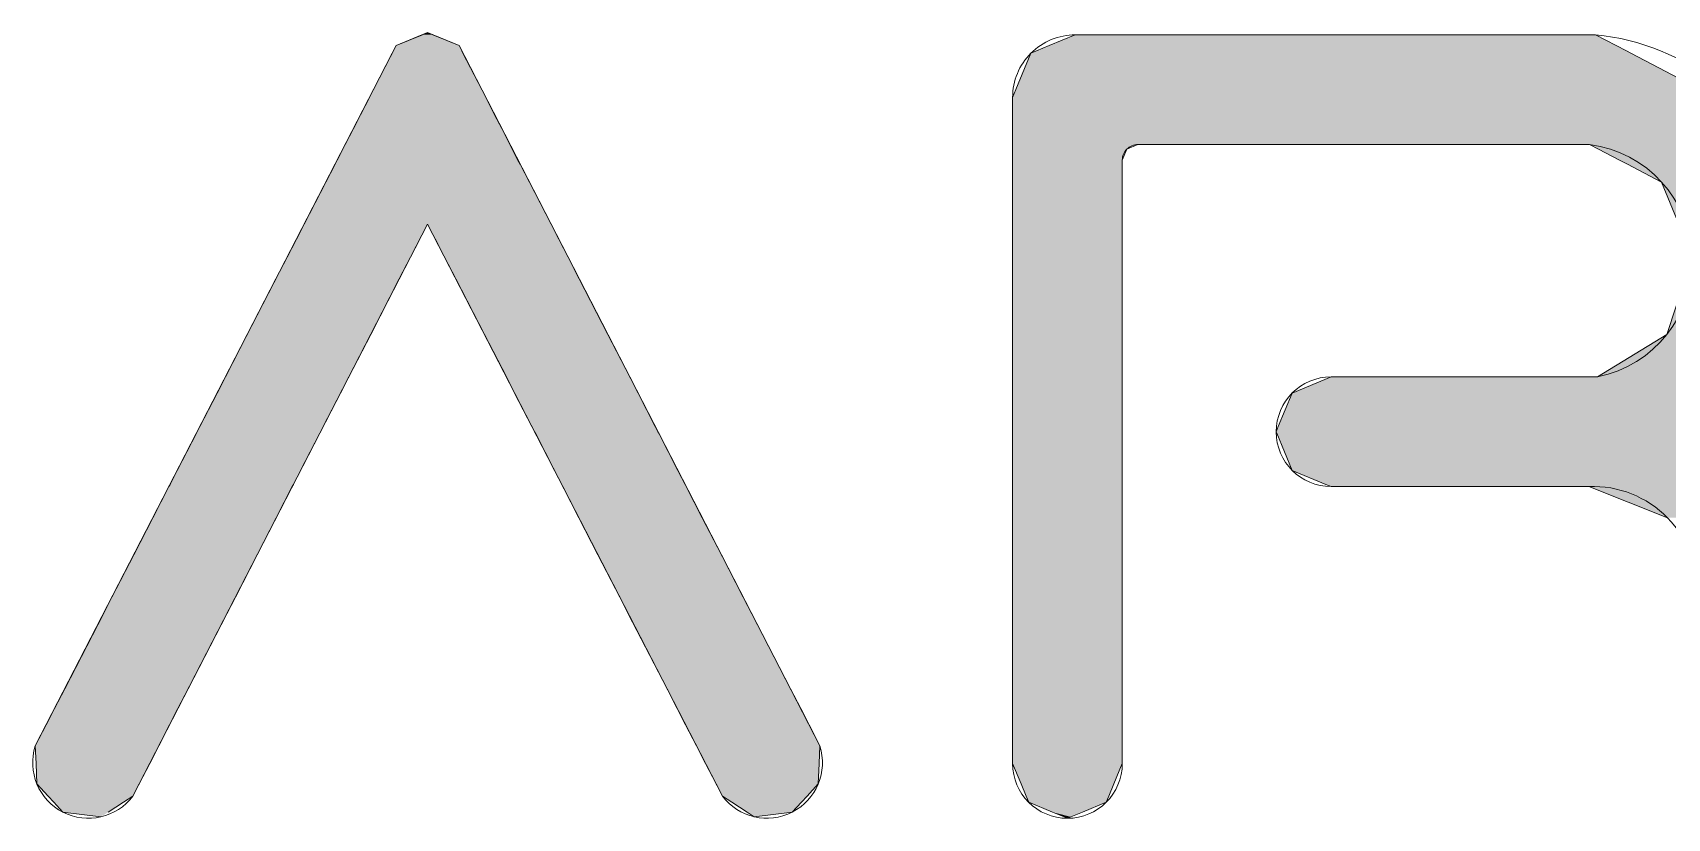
# Paper-space layout '1' of a CAD drawing. Header units: millimetres. Extents: x 1 to 31501, y 3 to 22278.
# Drawn here: x 15919.1 to 16250.4, y 1636.5 to 1795.8 of the extents above; entities that cross this region are included whole.
import ezdxf

# ---------------------------------------------------------------- set-up
doc = ezdxf.new("R2010")
doc.units = ezdxf.units.MM
doc.header["$MEASUREMENT"] = 0
doc.layers.add('NKB-LOGO', color=1, linetype='Continuous', lineweight=13)
doc.layers.add('NKB-SIGN', color=1, linetype='Continuous', lineweight=18)

# ---------------------------------------------------------------- blocks, each defined once
blk = doc.blocks.new('*U2')
at = {"layer": 'NKB-LOGO', "linetype": 'Continuous'}
for p, q in [((51.05, 50.14), (50.72, 50)), ((51.38, 50), (51.05, 50.14)), ((49.05, 49.31), (48.88, 48.97)), ((50.72, 50), (49.05, 49.31)), ((49.05, 49.31), (49.05, 49.31)), ((51.38, 50), (53.06, 49.31)), ((53.06, 49.31), (53.06, 49.31)), ((53.06, 49.31), (53.23, 48.97)), ((90.71, 49.31), (89.91, 48.97)), ((92.38, 50), (90.71, 49.31)), ((90.71, 49.31), (90.71, 49.31)), ((92.38, 50), (125.58, 50)), ((125.58, 50), (126.9, 49.31)), ((126.9, 49.31), (126.9, 49.31)), ((126.9, 49.31), (127.54, 48.97)), ((48.8, 48.83), (47.6, 46.5)), ((48.88, 48.97), (48.8, 48.83)), ((53.23, 48.97), (53.31, 48.83)), ((53.31, 48.83), (54.51, 46.5)), ((89.55, 48.83), (88.59, 46.5)), ((89.91, 48.97), (89.55, 48.83)), ((127.54, 48.97), (127.82, 48.83)), ((127.82, 48.83), (132.26, 46.5)), ((47.34, 46), (46.77, 44.89)), ((47.6, 46.5), (47.34, 46)), ((54.51, 46.5), (54.76, 46)), ((54.76, 46), (55.33, 44.89)), ((88.59, 46.5), (88.38, 46)), ((88.38, 46), (88.38, 44.89)), ((46.77, 44.89), (46.33, 44.03)), ((55.33, 44.89), (55.78, 44.03)), ((88.38, 44.89), (88.38, 44.03)), ((46.33, 44.03), (45.8, 43)), ((55.78, 44.03), (56.31, 43)), ((88.38, 44.03), (88.38, 43)), ((45.8, 43), (45.65, 42.71)), ((56.31, 43), (56.46, 42.71)), ((88.38, 43), (88.38, 42.71)), ((96.38, 43), (95.67, 42.71)), ((96.38, 43), (125.2, 43)), ((125.2, 43), (125.76, 42.71)), ((45.15, 41.74), (44.56, 40.6)), ((45.28, 42), (45.15, 41.74)), ((45.65, 42.71), (45.28, 42)), ((56.46, 42.71), (56.82, 42)), ((56.82, 42), (56.96, 41.74)), ((56.96, 41.74), (57.55, 40.6)), ((88.38, 42.71), (88.38, 42)), ((88.38, 42), (88.38, 41.74)), ((88.38, 41.74), (88.38, 40.6)), ((95.67, 42.71), (95.38, 42)), ((95.38, 42), (95.38, 41.74)), ((95.38, 41.74), (95.38, 40.6)), ((125.76, 42.71), (127.11, 42)), ((127.11, 42), (127.61, 41.74)), ((127.61, 41.74), (129.79, 40.6)), ((44.56, 40.6), (43.18, 37.92)), ((57.55, 40.6), (58.93, 37.92)), ((88.38, 40.6), (88.38, 37.92)), ((95.38, 40.6), (95.38, 37.92)), ((129.79, 40.6), (130.88, 37.92)), ((43.18, 37.92), (42.68, 36.95)), ((58.93, 37.92), (59.43, 36.95)), ((88.38, 37.92), (88.38, 36.95)), ((95.38, 37.92), (95.38, 36.95)), ((42.68, 36.95), (42.09, 35.8)), ((50.55, 36.95), (49.96, 35.8)), ((51.55, 36.95), (52.14, 35.8)), ((59.43, 36.95), (60.02, 35.8)), ((88.38, 36.95), (88.38, 35.8)), ((95.38, 36.95), (95.38, 35.8)), ((42.09, 35.8), (41.37, 34.42)), ((49.96, 35.8), (49.25, 34.42)), ((52.14, 35.8), (52.86, 34.42)), ((60.02, 35.8), (60.73, 34.42)), ((88.38, 35.8), (88.38, 34.42)), ((95.38, 35.8), (95.38, 34.42)), ((41.37, 34.42), (39.55, 30.88)), ((49.25, 34.42), (47.43, 30.88)), ((52.86, 34.42), (54.68, 30.88)), ((60.73, 34.42), (62.55, 30.88)), ((88.38, 34.42), (88.38, 30.88)), ((95.38, 34.42), (95.38, 30.88)), ((131.29, 34.42), (130.13, 30.88)), ((39.55, 30.88), (38.16, 28.17)), ((47.43, 30.88), (46.03, 28.17)), ((54.68, 30.88), (56.08, 28.17)), ((62.55, 30.88), (63.95, 28.17)), ((88.38, 30.88), (88.38, 28.17)), ((95.38, 30.88), (95.38, 28.17)), ((130.13, 30.88), (125.71, 28.17)), ((38.16, 28.17), (37.63, 27.14)), ((46.03, 28.17), (45.5, 27.14)), ((56.08, 28.17), (56.6, 27.14)), ((63.95, 28.17), (64.48, 27.14)), ((88.38, 28.17), (88.38, 27.14)), ((95.38, 28.17), (95.38, 27.14)), ((108.7, 28.17), (106.22, 27.14)), ((108.7, 28.17), (125.71, 28.17)), ((37.63, 27.14), (36.52, 25)), ((45.5, 27.14), (44.4, 25)), ((56.6, 27.14), (57.71, 25)), ((64.48, 27.14), (65.58, 25)), ((88.38, 27.14), (88.38, 25)), ((95.38, 27.14), (95.38, 25)), ((106.22, 27.14), (105.33, 25)), ((36.3, 24.58), (35.08, 22.2)), ((36.35, 24.67), (36.3, 24.58)), ((36.52, 25), (36.35, 24.67)), ((44.18, 24.58), (42.95, 22.2)), ((44.23, 24.67), (44.18, 24.58)), ((44.4, 25), (44.23, 24.67)), ((57.71, 25), (57.88, 24.67)), ((57.88, 24.67), (57.93, 24.58)), ((57.93, 24.58), (59.15, 22.2)), ((65.58, 25), (65.75, 24.67)), ((65.75, 24.67), (65.8, 24.58)), ((65.8, 24.58), (67.03, 22.2)), ((88.38, 25), (88.38, 24.67)), ((88.38, 24.67), (88.38, 24.58)), ((88.38, 24.58), (88.38, 22.2)), ((95.38, 25), (95.38, 24.67)), ((95.38, 24.67), (95.38, 24.58)), ((95.38, 24.58), (95.38, 22.2)), ((105.33, 25), (105.2, 24.67)), ((105.2, 24.67), (105.24, 24.58)), ((105.24, 24.58), (106.22, 22.2)), ((35.08, 22.2), (34.62, 21.31)), ((42.95, 22.2), (42.49, 21.31)), ((59.15, 22.2), (59.61, 21.31)), ((67.03, 22.2), (67.49, 21.31)), ((88.38, 22.2), (88.38, 21.31)), ((95.38, 22.2), (95.38, 21.31)), ((106.22, 22.2), (108.37, 21.31)), ((34.55, 21.17), (33.52, 19.18)), ((34.62, 21.31), (34.55, 21.17)), ((42.42, 21.17), (41.4, 19.18)), ((42.49, 21.31), (42.42, 21.17)), ((59.61, 21.31), (59.68, 21.17)), ((59.68, 21.17), (60.71, 19.18)), ((67.49, 21.31), (67.56, 21.17)), ((67.56, 21.17), (68.58, 19.18)), ((88.38, 21.31), (88.38, 21.17)), ((88.38, 21.17), (88.38, 19.18)), ((95.38, 21.31), (95.38, 21.17)), ((95.38, 21.17), (95.38, 19.18)), ((108.37, 21.31), (108.7, 21.17)), ((108.7, 21.17), (125.15, 21.17)), ((125.15, 21.17), (130.17, 19.18)), ((33.52, 19.18), (32.31, 16.82)), ((41.4, 19.18), (40.18, 16.82)), ((60.71, 19.18), (61.92, 16.82)), ((68.58, 19.18), (69.8, 16.82)), ((88.38, 19.18), (88.38, 16.82)), ((95.38, 19.18), (95.38, 16.82)), ((32.31, 16.82), (30.91, 14.12)), ((40.18, 16.82), (38.79, 14.12)), ((61.92, 16.82), (63.32, 14.12)), ((69.8, 16.82), (71.19, 14.12)), ((88.38, 16.82), (88.38, 14.12)), ((95.38, 16.82), (95.38, 14.12)), ((30.91, 14.12), (30.37, 13.05)), ((38.79, 14.12), (38.24, 13.05)), ((63.32, 14.12), (63.86, 13.05)), ((71.19, 14.12), (71.74, 13.05)), ((88.38, 14.12), (88.38, 13.05)), ((95.38, 14.12), (95.38, 13.05)), ((30.37, 13.05), (27.9, 8.26)), ((38.24, 13.05), (35.77, 8.26)), ((63.86, 13.05), (66.33, 8.26)), ((71.74, 13.05), (74.21, 8.26)), ((88.38, 13.05), (88.38, 8.26)), ((95.38, 13.05), (95.38, 8.26)), ((27.9, 8.26), (27.25, 7)), ((35.77, 8.26), (35.12, 7)), ((66.33, 8.26), (66.98, 7)), ((74.21, 8.26), (74.86, 7)), ((88.38, 8.26), (88.38, 7)), ((95.38, 8.26), (95.38, 7)), ((27.25, 7), (26.72, 5.97)), ((35.12, 7), (34.59, 5.97)), ((66.98, 7), (67.51, 5.97)), ((74.86, 7), (75.39, 5.97)), ((88.38, 7), (88.38, 5.97)), ((95.38, 7), (95.38, 5.97)), ((26.72, 5.97), (26.02, 4.62)), ((34.59, 5.97), (33.9, 4.62)), ((67.51, 5.97), (68.21, 4.62)), ((75.39, 5.97), (76.08, 4.62)), ((88.38, 5.97), (88.38, 4.62)), ((95.38, 5.97), (95.38, 4.62)), ((26.02, 4.62), (26.07, 3.5)), ((33.9, 4.62), (33.32, 3.5)), ((68.21, 4.62), (68.79, 3.5)), ((76.08, 4.62), (76.03, 3.5)), ((88.38, 4.62), (88.38, 3.5)), ((95.38, 4.62), (95.38, 3.5)), ((26.07, 3.5), (26.13, 2.19)), ((33.32, 3.5), (32.64, 2.19)), ((68.79, 3.5), (69.46, 2.19)), ((76.03, 3.5), (75.98, 2.19)), ((88.38, 3.5), (88.92, 2.19)), ((95.38, 3.5), (94.84, 2.19)), ((26.13, 2.19), (26.84, 1.42)), ((32.64, 2.19), (32.25, 1.42)), ((69.46, 2.19), (69.86, 1.42)), ((75.98, 2.19), (75.27, 1.42)), ((88.92, 2.19), (89.24, 1.42)), ((94.84, 2.19), (94.52, 1.42)), ((26.84, 1.42), (27.2, 1.03)), ((32.25, 1.42), (31.64, 1.03)), ((69.86, 1.42), (70.46, 1.03)), ((75.27, 1.42), (74.91, 1.03)), ((89.24, 1.42), (89.41, 1.03)), ((94.52, 1.42), (94.36, 1.03)), ((27.2, 1.03), (27.78, 0.39)), ((30.2, 0.09), (27.78, 0.39)), ((30.2, 0.09), (27.78, 0.39)), ((31.64, 1.03), (30.67, 0.39)), ((70.46, 1.03), (71.44, 0.39)), ((71.9, 0.09), (71.44, 0.39)), ((74.32, 0.39), (71.9, 0.09)), ((74.91, 1.03), (74.32, 0.39)), ((89.41, 1.03), (90.93, 0.39)), ((90.93, 0.39), (91.66, 0.09)), ((91.88, 0), (91.66, 0.09)), ((92.1, 0.09), (91.88, 0)), ((92.83, 0.39), (92.1, 0.09)), ((94.36, 1.03), (92.83, 0.39))]:
    blk.add_line(p, q, dxfattribs=at)
for points in [[(51.05, 50.14), (50.72, 50), (51.38, 50)], [(49.05, 49.31), (48.88, 48.97), (53.23, 48.97)], [(50.72, 50), (49.05, 49.31), (53.06, 49.31)], [(49.05, 49.31), (49.05, 49.31), (53.06, 49.31)], [(49.05, 49.31), (53.06, 49.31), (53.06, 49.31)], [(90.71, 49.31), (89.91, 48.97), (127.54, 48.97)], [(92.38, 50), (90.71, 49.31), (126.9, 49.31)], [(90.71, 49.31), (90.71, 49.31), (126.9, 49.31)], [(90.71, 49.31), (126.9, 49.31), (126.9, 49.31)], [(92.38, 50), (92.38, 50), (125.58, 50)], [(48.8, 48.83), (47.6, 46.5), (54.51, 46.5)], [(48.88, 48.97), (48.8, 48.83), (53.31, 48.83)], [(89.55, 48.83), (88.59, 46.5), (132.26, 46.5)], [(89.91, 48.97), (89.55, 48.83), (127.82, 48.83)], [(47.34, 46), (46.77, 44.89), (55.33, 44.89)], [(47.6, 46.5), (47.34, 46), (54.76, 46)], [(88.59, 46.5), (88.38, 46), (133.21, 46)], [(88.38, 46), (88.38, 44.89), (135.33, 44.89)], [(46.77, 44.89), (46.33, 44.03), (55.78, 44.03)], [(88.38, 44.89), (88.38, 44.03), (135.61, 44.03)], [(46.33, 44.03), (45.8, 43), (56.31, 43)], [(88.38, 44.03), (88.38, 43), (135.94, 43)], [(45.8, 43), (45.65, 42.71), (56.46, 42.71)], [(88.38, 43), (88.38, 42.71), (95.67, 42.71)], [(96.38, 43), (96.38, 43), (125.2, 43)], [(125.2, 43), (125.76, 42.71), (136.03, 42.71)], [(45.15, 41.74), (44.56, 40.6), (57.55, 40.6)], [(45.28, 42), (45.15, 41.74), (56.96, 41.74)], [(45.65, 42.71), (45.28, 42), (56.82, 42)], [(88.38, 42.71), (88.38, 42), (95.38, 42)], [(88.38, 42), (88.38, 41.74), (95.38, 41.74)], [(88.38, 41.74), (88.38, 40.6), (95.38, 40.6)], [(125.76, 42.71), (127.11, 42), (136.26, 42)], [(127.11, 42), (127.61, 41.74), (136.34, 41.74)], [(127.61, 41.74), (129.79, 40.6), (136.71, 40.6)], [(44.56, 40.6), (43.18, 37.92), (58.93, 37.92)], [(88.38, 40.6), (88.38, 37.92), (95.38, 37.92)], [(129.79, 40.6), (130.88, 37.92), (137.58, 37.92)], [(43.18, 37.92), (42.68, 36.95), (50.55, 36.95)], [(51.05, 37.92), (51.55, 36.95), (59.43, 36.95)], [(88.38, 37.92), (88.38, 36.95), (95.38, 36.95)], [(42.68, 36.95), (42.09, 35.8), (49.96, 35.8)], [(51.55, 36.95), (52.14, 35.8), (60.02, 35.8)], [(88.38, 36.95), (88.38, 35.8), (95.38, 35.8)], [(42.09, 35.8), (41.37, 34.42), (49.25, 34.42)], [(52.14, 35.8), (52.86, 34.42), (60.73, 34.42)], [(88.38, 35.8), (88.38, 34.42), (95.38, 34.42)], [(41.37, 34.42), (39.55, 30.88), (47.43, 30.88)], [(52.86, 34.42), (54.68, 30.88), (62.55, 30.88)], [(88.38, 34.42), (88.38, 30.88), (95.38, 30.88)], [(131.29, 34.42), (130.13, 30.88), (136.93, 30.88)], [(39.55, 30.88), (38.16, 28.17), (46.03, 28.17)], [(54.68, 30.88), (56.08, 28.17), (63.95, 28.17)], [(88.38, 30.88), (88.38, 28.17), (95.38, 28.17)], [(130.13, 30.88), (125.71, 28.17), (135.57, 28.17)], [(38.16, 28.17), (37.63, 27.14), (45.5, 27.14)], [(56.08, 28.17), (56.6, 27.14), (64.48, 27.14)], [(88.38, 28.17), (88.38, 27.14), (95.38, 27.14)], [(108.7, 28.17), (106.22, 27.14), (135.06, 27.14)], [(108.7, 28.17), (108.7, 28.17), (125.71, 28.17)], [(37.63, 27.14), (36.52, 25), (44.4, 25)], [(56.6, 27.14), (57.71, 25), (65.58, 25)], [(88.38, 27.14), (88.38, 25), (95.38, 25)], [(106.22, 27.14), (105.33, 25), (133.99, 25)], [(36.3, 24.58), (35.08, 22.2), (42.95, 22.2)], [(36.35, 24.67), (36.3, 24.58), (44.18, 24.58)], [(36.52, 25), (36.35, 24.67), (44.23, 24.67)], [(57.71, 25), (57.88, 24.67), (65.75, 24.67)], [(57.88, 24.67), (57.93, 24.58), (65.8, 24.58)], [(57.93, 24.58), (59.15, 22.2), (67.03, 22.2)], [(88.38, 25), (88.38, 24.67), (95.38, 24.67)], [(88.38, 24.67), (88.38, 24.58), (95.38, 24.58)], [(88.38, 24.58), (88.38, 22.2), (95.38, 22.2)], [(105.33, 25), (105.2, 24.67), (133.82, 24.67)], [(105.2, 24.67), (105.24, 24.58), (133.77, 24.58)], [(105.24, 24.58), (106.22, 22.2), (136.35, 22.2)], [(35.08, 22.2), (34.62, 21.31), (42.49, 21.31)], [(59.15, 22.2), (59.61, 21.31), (67.49, 21.31)], [(88.38, 22.2), (88.38, 21.31), (95.38, 21.31)], [(106.22, 22.2), (108.37, 21.31), (137.31, 21.31)], [(34.55, 21.17), (33.52, 19.18), (41.4, 19.18)], [(34.62, 21.31), (34.55, 21.17), (42.42, 21.17)], [(59.61, 21.31), (59.68, 21.17), (67.56, 21.17)], [(59.68, 21.17), (60.71, 19.18), (68.58, 19.18)], [(88.38, 21.31), (88.38, 21.17), (95.38, 21.17)], [(88.38, 21.17), (88.38, 19.18), (95.38, 19.18)], [(108.37, 21.31), (108.7, 21.17), (137.36, 21.17)], [(108.7, 21.17), (108.7, 21.17), (125.15, 21.17)], [(125.15, 21.17), (130.17, 19.18), (138.14, 19.18)], [(33.52, 19.18), (32.31, 16.82), (40.18, 16.82)], [(60.71, 19.18), (61.92, 16.82), (69.8, 16.82)], [(88.38, 19.18), (88.38, 16.82), (95.38, 16.82)], [(32.31, 16.82), (30.91, 14.12), (38.79, 14.12)], [(61.92, 16.82), (63.32, 14.12), (71.19, 14.12)], [(88.38, 16.82), (88.38, 14.12), (95.38, 14.12)], [(30.91, 14.12), (30.37, 13.05), (38.24, 13.05)], [(63.32, 14.12), (63.86, 13.05), (71.74, 13.05)], [(88.38, 14.12), (88.38, 13.05), (95.38, 13.05)], [(30.37, 13.05), (27.9, 8.26), (35.77, 8.26)], [(63.86, 13.05), (66.33, 8.26), (74.21, 8.26)], [(88.38, 13.05), (88.38, 8.26), (95.38, 8.26)], [(27.9, 8.26), (27.25, 7), (35.12, 7)], [(66.33, 8.26), (66.98, 7), (74.86, 7)], [(88.38, 8.26), (88.38, 7), (95.38, 7)], [(27.25, 7), (26.72, 5.97), (34.59, 5.97)], [(66.98, 7), (67.51, 5.97), (75.39, 5.97)], [(88.38, 7), (88.38, 5.97), (95.38, 5.97)], [(26.72, 5.97), (26.02, 4.62), (33.9, 4.62)], [(67.51, 5.97), (68.21, 4.62), (76.08, 4.62)], [(88.38, 5.97), (88.38, 4.62), (95.38, 4.62)], [(26.02, 4.62), (26.07, 3.5), (33.32, 3.5)], [(68.21, 4.62), (68.79, 3.5), (76.03, 3.5)], [(88.38, 4.62), (88.38, 3.5), (95.38, 3.5)], [(26.07, 3.5), (26.13, 2.19), (32.64, 2.19)], [(68.79, 3.5), (69.46, 2.19), (75.98, 2.19)], [(88.38, 3.5), (88.92, 2.19), (94.84, 2.19)], [(26.13, 2.19), (26.84, 1.42), (32.25, 1.42)], [(69.46, 2.19), (69.86, 1.42), (75.27, 1.42)], [(88.92, 2.19), (89.24, 1.42), (94.52, 1.42)], [(26.84, 1.42), (27.2, 1.03), (31.64, 1.03)], [(69.86, 1.42), (70.46, 1.03), (74.91, 1.03)], [(89.24, 1.42), (89.41, 1.03), (94.36, 1.03)], [(27.2, 1.03), (27.78, 0.39), (30.67, 0.39)], [(27.78, 0.39), (30.2, 0.09), (30.2, 0.09)], [(70.46, 1.03), (71.44, 0.39), (74.32, 0.39)], [(89.41, 1.03), (90.93, 0.39), (92.83, 0.39)], [(90.93, 0.39), (91.66, 0.09), (92.1, 0.09)]]:
    blk.add_solid(points, dxfattribs=at)
at = {"layer": 'NKB-LOGO', "linetype": 'Continuous', "extrusion": (0, 0, -1)}
for points in [[(-49.05, 49.31), (-53.06, 49.31), (-53.23, 48.97)], [(-50.72, 50), (-51.38, 50), (-53.06, 49.31)], [(-90.71, 49.31), (-126.9, 49.31), (-127.54, 48.97)], [(-92.38, 50), (-125.58, 50), (-126.9, 49.31)], [(-48.8, 48.83), (-53.31, 48.83), (-54.51, 46.5)], [(-48.88, 48.97), (-53.23, 48.97), (-53.31, 48.83)], [(-89.55, 48.83), (-127.82, 48.83), (-132.26, 46.5)], [(-89.91, 48.97), (-127.54, 48.97), (-127.82, 48.83)], [(-47.34, 46), (-54.76, 46), (-55.33, 44.89)], [(-47.6, 46.5), (-54.51, 46.5), (-54.76, 46)], [(-88.38, 46), (-133.21, 46), (-135.33, 44.89)], [(-88.59, 46.5), (-132.26, 46.5), (-133.21, 46)], [(-46.77, 44.89), (-55.33, 44.89), (-55.78, 44.03)], [(-88.38, 44.89), (-135.33, 44.89), (-135.61, 44.03)], [(-46.33, 44.03), (-55.78, 44.03), (-56.31, 43)], [(-88.38, 44.03), (-135.61, 44.03), (-135.94, 43)], [(-45.8, 43), (-56.31, 43), (-56.46, 42.71)], [(-88.38, 43), (-96.38, 43), (-95.67, 42.71)], [(-125.2, 43), (-135.94, 43), (-136.03, 42.71)], [(-45.15, 41.74), (-56.96, 41.74), (-57.55, 40.6)], [(-45.28, 42), (-56.82, 42), (-56.96, 41.74)], [(-45.65, 42.71), (-56.46, 42.71), (-56.82, 42)], [(-88.38, 42.71), (-95.67, 42.71), (-95.38, 42)], [(-88.38, 42), (-95.38, 42), (-95.38, 41.74)], [(-88.38, 41.74), (-95.38, 41.74), (-95.38, 40.6)], [(-125.76, 42.71), (-136.03, 42.71), (-136.26, 42)], [(-127.11, 42), (-136.26, 42), (-136.34, 41.74)], [(-127.61, 41.74), (-136.34, 41.74), (-136.71, 40.6)], [(-44.56, 40.6), (-57.55, 40.6), (-58.93, 37.92)], [(-88.38, 40.6), (-95.38, 40.6), (-95.38, 37.92)], [(-129.79, 40.6), (-136.71, 40.6), (-137.58, 37.92)], [(-43.18, 37.92), (-51.05, 37.92), (-50.55, 36.95)], [(-51.05, 37.92), (-58.93, 37.92), (-59.43, 36.95)], [(-88.38, 37.92), (-95.38, 37.92), (-95.38, 36.95)], [(-42.68, 36.95), (-50.55, 36.95), (-49.96, 35.8)], [(-51.55, 36.95), (-59.43, 36.95), (-60.02, 35.8)], [(-88.38, 36.95), (-95.38, 36.95), (-95.38, 35.8)], [(-42.09, 35.8), (-49.96, 35.8), (-49.25, 34.42)], [(-52.14, 35.8), (-60.02, 35.8), (-60.73, 34.42)], [(-88.38, 35.8), (-95.38, 35.8), (-95.38, 34.42)], [(-41.37, 34.42), (-49.25, 34.42), (-47.43, 30.88)], [(-52.86, 34.42), (-60.73, 34.42), (-62.55, 30.88)], [(-88.38, 34.42), (-95.38, 34.42), (-95.38, 30.88)], [(-39.55, 30.88), (-47.43, 30.88), (-46.03, 28.17)], [(-54.68, 30.88), (-62.55, 30.88), (-63.95, 28.17)], [(-88.38, 30.88), (-95.38, 30.88), (-95.38, 28.17)], [(-130.13, 30.88), (-136.93, 30.88), (-135.57, 28.17)], [(-38.16, 28.17), (-46.03, 28.17), (-45.5, 27.14)], [(-56.08, 28.17), (-63.95, 28.17), (-64.48, 27.14)], [(-88.38, 28.17), (-95.38, 28.17), (-95.38, 27.14)], [(-108.7, 28.17), (-135.57, 28.17), (-135.06, 27.14)], [(-37.63, 27.14), (-45.5, 27.14), (-44.4, 25)], [(-56.6, 27.14), (-64.48, 27.14), (-65.58, 25)], [(-88.38, 27.14), (-95.38, 27.14), (-95.38, 25)], [(-106.22, 27.14), (-135.06, 27.14), (-133.99, 25)], [(-36.3, 24.58), (-44.18, 24.58), (-42.95, 22.2)], [(-36.35, 24.67), (-44.23, 24.67), (-44.18, 24.58)], [(-36.52, 25), (-44.4, 25), (-44.23, 24.67)], [(-57.71, 25), (-65.58, 25), (-65.75, 24.67)], [(-57.88, 24.67), (-65.75, 24.67), (-65.8, 24.58)], [(-57.93, 24.58), (-65.8, 24.58), (-67.03, 22.2)], [(-88.38, 25), (-95.38, 25), (-95.38, 24.67)], [(-88.38, 24.67), (-95.38, 24.67), (-95.38, 24.58)], [(-88.38, 24.58), (-95.38, 24.58), (-95.38, 22.2)], [(-105.2, 24.67), (-133.82, 24.67), (-133.77, 24.58)], [(-105.24, 24.58), (-133.77, 24.58), (-136.35, 22.2)], [(-105.33, 25), (-133.99, 25), (-133.82, 24.67)], [(-35.08, 22.2), (-42.95, 22.2), (-42.49, 21.31)], [(-59.15, 22.2), (-67.03, 22.2), (-67.49, 21.31)], [(-88.38, 22.2), (-95.38, 22.2), (-95.38, 21.31)], [(-106.22, 22.2), (-136.35, 22.2), (-137.31, 21.31)], [(-34.55, 21.17), (-42.42, 21.17), (-41.4, 19.18)], [(-34.62, 21.31), (-42.49, 21.31), (-42.42, 21.17)], [(-59.61, 21.31), (-67.49, 21.31), (-67.56, 21.17)], [(-59.68, 21.17), (-67.56, 21.17), (-68.58, 19.18)], [(-88.38, 21.31), (-95.38, 21.31), (-95.38, 21.17)], [(-88.38, 21.17), (-95.38, 21.17), (-95.38, 19.18)], [(-108.37, 21.31), (-137.31, 21.31), (-137.36, 21.17)], [(-125.15, 21.17), (-137.36, 21.17), (-138.14, 19.18)], [(-33.52, 19.18), (-41.4, 19.18), (-40.18, 16.82)], [(-60.71, 19.18), (-68.58, 19.18), (-69.8, 16.82)], [(-88.38, 19.18), (-95.38, 19.18), (-95.38, 16.82)], [(-32.31, 16.82), (-40.18, 16.82), (-38.79, 14.12)], [(-61.92, 16.82), (-69.8, 16.82), (-71.19, 14.12)], [(-88.38, 16.82), (-95.38, 16.82), (-95.38, 14.12)], [(-30.91, 14.12), (-38.79, 14.12), (-38.24, 13.05)], [(-63.32, 14.12), (-71.19, 14.12), (-71.74, 13.05)], [(-88.38, 14.12), (-95.38, 14.12), (-95.38, 13.05)], [(-30.37, 13.05), (-38.24, 13.05), (-35.77, 8.26)], [(-63.86, 13.05), (-71.74, 13.05), (-74.21, 8.26)], [(-88.38, 13.05), (-95.38, 13.05), (-95.38, 8.26)], [(-27.9, 8.26), (-35.77, 8.26), (-35.12, 7)], [(-66.33, 8.26), (-74.21, 8.26), (-74.86, 7)], [(-88.38, 8.26), (-95.38, 8.26), (-95.38, 7)], [(-27.25, 7), (-35.12, 7), (-34.59, 5.97)], [(-66.98, 7), (-74.86, 7), (-75.39, 5.97)], [(-88.38, 7), (-95.38, 7), (-95.38, 5.97)], [(-26.72, 5.97), (-34.59, 5.97), (-33.9, 4.62)], [(-67.51, 5.97), (-75.39, 5.97), (-76.08, 4.62)], [(-88.38, 5.97), (-95.38, 5.97), (-95.38, 4.62)], [(-26.02, 4.62), (-33.9, 4.62), (-33.32, 3.5)], [(-68.21, 4.62), (-76.08, 4.62), (-76.03, 3.5)], [(-88.38, 4.62), (-95.38, 4.62), (-95.38, 3.5)], [(-26.07, 3.5), (-33.32, 3.5), (-32.64, 2.19)], [(-68.79, 3.5), (-76.03, 3.5), (-75.98, 2.19)], [(-88.38, 3.5), (-95.38, 3.5), (-94.84, 2.19)], [(-26.13, 2.19), (-32.64, 2.19), (-32.25, 1.42)], [(-69.46, 2.19), (-75.98, 2.19), (-75.27, 1.42)], [(-88.92, 2.19), (-94.84, 2.19), (-94.52, 1.42)], [(-26.84, 1.42), (-32.25, 1.42), (-31.64, 1.03)], [(-69.86, 1.42), (-75.27, 1.42), (-74.91, 1.03)], [(-89.24, 1.42), (-94.52, 1.42), (-94.36, 1.03)], [(-27.2, 1.03), (-31.64, 1.03), (-30.67, 0.39)], [(-27.78, 0.39), (-30.67, 0.39), (-30.2, 0.09)], [(-70.46, 1.03), (-74.91, 1.03), (-74.32, 0.39)], [(-71.44, 0.39), (-74.32, 0.39), (-71.9, 0.09)], [(-89.41, 1.03), (-94.36, 1.03), (-92.83, 0.39)], [(-90.93, 0.39), (-92.83, 0.39), (-92.1, 0.09)], [(-91.66, 0.09), (-92.1, 0.09), (-91.88, 0)]]:
    blk.add_solid(points, dxfattribs=at)
blk = doc.blocks.new('22222')
at = {"layer": 'NKB-LOGO'}
for points in [[(76.08, 4.62), (53.06, 49.31), (51.05, 50.14), (49.05, 49.31), (26.02, 4.62, 0.844079), (32.25, 1.42), (51.05, 37.92), (69.86, 1.42, 0.844079)], [(132.05, 14.12), (132.05, 3.5, 1), (139.05, 3.5), (139.05, 16.82, 0.230306), (133.77, 24.58, 0.658267), (125.58, 50), (92.38, 50, 0.414214), (88.38, 46), (88.38, 3.5, 1), (95.38, 3.5), (95.38, 42, -0.414214), (96.38, 43), (125.2, 43, -0.84749), (125.71, 28.17), (108.7, 28.17, 1), (108.7, 21.17), (125.15, 21.17, -0.444422)]]:
    blk.add_lwpolyline(points, format="xyb", close=True, dxfattribs=at)
at = {"layer": 'NKB-LOGO', "linetype": 'Continuous'}
blk.add_blockref('*U2', (0, 0), dxfattribs=at)

psp = doc.layouts.new('1')

# ---------------------------------------------------------------- block references
at = {"layer": 'NKB-SIGN', "xscale": 3.176814373185165, "yscale": 3.176814373185165, "zscale": 3.176814373185165}
psp.add_blockref('22222', (15836.96, 1636.55), dxfattribs=at)

doc.saveas('drawing.dxf')
